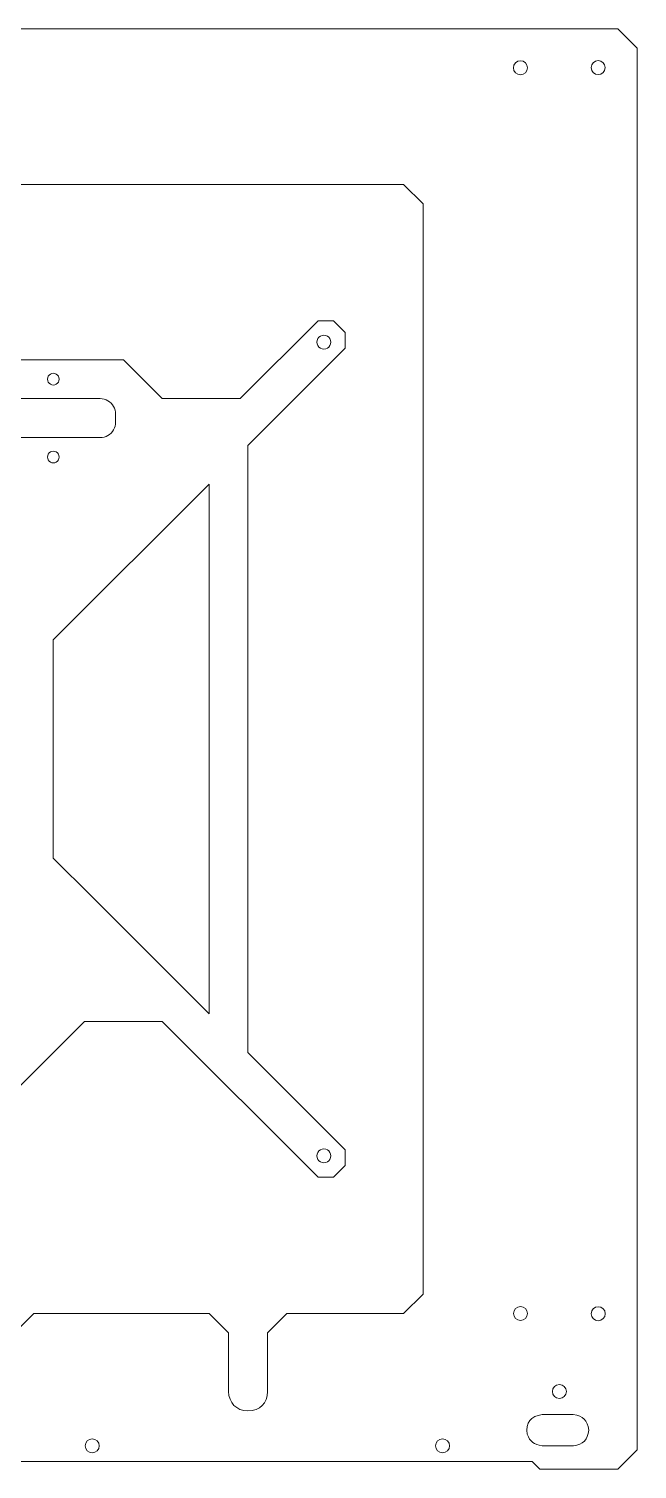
# Model space of a CAD drawing. Header units: millimetres. Extents: x -185 to 185, y -185 to 185.
# Drawn here: x 28.7 to 185, y -185 to 185 of the extents above; entities that cross this region are included whole.
import ezdxf

# ---------------------------------------------------------------- set-up
doc = ezdxf.new("R2010")
doc.units = ezdxf.units.MM
doc.header["$MEASUREMENT"] = 0
doc.layers.add('Layer 1', color=7, linetype='Continuous')

msp = doc.modelspace()

# ---------------------------------------------------------------- linework, layer by layer
at = {"layer": 'Layer 1', "color": 250, "lineweight": 20}
for points, knots in [([(180.0001, 185.0001), (180.0001, 185.0001), (185.0001, 180.0001), (185.0001, 180.0001), (185.0001, 180.0001), (185.0001, 180.0001), (185.0001, -180.0003), (185.0001, -180.0003), (185.0001, -180.0003), (185.0001, -180.0003), (180.0001, -185), (180.0001, -185), (180.0001, -185), (180.0001, -185), (160.0001, -185), (160.0001, -185), (160.0001, -185), (160.0001, -185), (158.0002, -182.9999), (158.0002, -182.9999), (158.0002, -182.9999), (158.0002, -182.9999), (-157.9998, -182.9999), (-157.9998, -182.9999), (-157.9998, -182.9999), (-157.9998, -182.9999), (-160.0002, -185), (-160.0002, -185), (-160.0002, -185), (-160.0002, -185), (-180.0002, -185), (-180.0002, -185), (-180.0002, -185), (-180.0002, -185), (-185, -180.1916), (-185, -180.1916), (-185, -180.1916), (-185, -180.1916), (-185, 180.0001), (-185, 180.0001), (-185, 180.0001), (-185, 180.0001), (-180.0002, 185.0001), (-180.0002, 185.0001), (-180.0002, 185.0001), (-180.0002, 185.0001), (180.0001, 185.0001), (180.0001, 185.0001)], [0, 0, 0, 0, 0.07692308, 0.07692308, 0.07692308, 0.07692308, 0.15384615, 0.15384615, 0.15384615, 0.15384615, 0.23076923, 0.23076923, 0.23076923, 0.23076923, 0.30769231, 0.30769231, 0.30769231, 0.30769231, 0.38461538, 0.38461538, 0.38461538, 0.38461538, 0.46153846, 0.46153846, 0.46153846, 0.46153846, 0.53846154, 0.53846154, 0.53846154, 0.53846154, 0.61538462, 0.61538462, 0.61538462, 0.61538462, 0.69230769, 0.69230769, 0.69230769, 0.69230769, 0.76923077, 0.76923077, 0.76923077, 0.76923077, 0.84615385, 0.84615385, 0.84615385, 0.84615385, 1, 1, 1, 1]), ([(155.0032, 176.7906), (155.9972, 176.7906), (156.8032, 175.9847), (156.8032, 174.9907), (156.8032, 174.9907), (156.8032, 173.9965), (155.9972, 173.1906), (155.0032, 173.1906), (155.0032, 173.1906), (154.0091, 173.1906), (153.2031, 173.9965), (153.2031, 174.9907), (153.2031, 174.9907), (153.2031, 175.9847), (154.0091, 176.7906), (155.0032, 176.7906)], [0, 0, 0, 0, 0.2, 0.2, 0.2, 0.2, 0.4, 0.4, 0.4, 0.4, 0.6, 0.6, 0.6, 0.6, 1, 1, 1, 1]), ([(174.9776, 176.8235), (175.9717, 176.8235), (176.7777, 176.0176), (176.7777, 175.0235), (176.7777, 175.0235), (176.7777, 174.0294), (175.9717, 173.2236), (174.9776, 173.2236), (174.9776, 173.2236), (173.9835, 173.2236), (173.1777, 174.0294), (173.1777, 175.0235), (173.1777, 175.0235), (173.1777, 176.0176), (173.9835, 176.8235), (174.9776, 176.8235)], [0, 0, 0, 0, 0.2, 0.2, 0.2, 0.2, 0.4, 0.4, 0.4, 0.4, 0.6, 0.6, 0.6, 0.6, 1, 1, 1, 1]), ([(-125, 145), (-125, 145), (125, 145), (125, 145), (125, 145), (125, 145), (129.9998, 140.0001), (129.9998, 140.0001), (129.9998, 140.0001), (129.9998, 140.0001), (129.9998, -140), (129.9998, -140), (129.9998, -140), (129.9998, -140), (125, -144.9999), (125, -144.9999), (125, -144.9999), (125, -144.9999), (104.9999, -144.9999), (104.9999, -144.9999), (104.9999, -144.9999), (104.9999, -144.9999), (95.0001, -144.9999), (95.0001, -144.9999), (95.0001, -144.9999), (95.0001, -144.9999), (90.0001, -149.9999), (90.0001, -149.9999), (90.0001, -149.9999), (90.0001, -149.9999), (90.0001, -151), (90.0001, -151), (90.0001, -151), (90.0001, -151), (90.0001, -165.0657), (90.0001, -165.0657), (90.0001, -165.0657), (89.9775, -168.0028), (88.0708, -170.0088), (84.9999, -170.0088), (84.9999, -170.0088), (81.9236, -170.0088), (80.138, -167.905), (79.9999, -165.0657), (79.9999, -165.0657), (79.9999, -165.0657), (79.9999, -151), (79.9999, -151), (79.9999, -151), (79.9999, -151), (79.9999, -149.9999), (79.9999, -149.9999), (79.9999, -149.9999), (79.9999, -149.9999), (75.0001, -144.9999), (75.0001, -144.9999), (75.0001, -144.9999), (75.0001, -144.9999), (30, -144.9999), (30, -144.9999), (30, -144.9999), (30, -144.9999), (5, -170), (5, -170), (5, -170), (5, -170), (-5.0002, -170), (-5.0002, -170), (-5.0002, -170), (-5.0002, -170), (-30.0001, -144.9999), (-30.0001, -144.9999), (-30.0001, -144.9999), (-30.0001, -144.9999), (-75.0001, -144.9999), (-75.0001, -144.9999), (-75.0001, -144.9999), (-75.0001, -144.9999), (-80, -149.9999), (-80, -149.9999), (-80, -149.9999), (-80, -149.9999), (-80, -151), (-80, -151), (-80, -151), (-80, -151), (-80, -165.0657), (-80, -165.0657), (-80, -165.0657), (-80.0717, -168.1018), (-81.9297, -170.0088), (-85, -170.0088), (-85, -170.0088), (-88.077, -170.0088), (-89.9277, -168.1039), (-90.0002, -165.0657), (-90.0002, -165.0657), (-90.0002, -165.0657), (-90.0002, -151), (-90.0002, -151), (-90.0002, -151), (-90.0002, -151), (-90.0002, -149.9999), (-90.0002, -149.9999), (-90.0002, -149.9999), (-90.0002, -149.9999), (-95.0002, -144.9999), (-95.0002, -144.9999), (-95.0002, -144.9999), (-95.0002, -144.9999), (-105, -144.9999), (-105, -144.9999), (-105, -144.9999), (-105, -144.9999), (-125, -144.9999), (-125, -144.9999), (-125, -144.9999), (-125, -144.9999), (-129.9999, -140), (-129.9999, -140), (-129.9999, -140), (-129.9999, -140), (-129.9999, 140.0001), (-129.9999, 140.0001), (-129.9999, 140.0001), (-129.9999, 140.0001), (-125, 145), (-125, 145)], [0, 0, 0, 0, 0.03030303, 0.03030303, 0.03030303, 0.03030303, 0.06060606, 0.06060606, 0.06060606, 0.06060606, 0.09090909, 0.09090909, 0.09090909, 0.09090909, 0.12121212, 0.12121212, 0.12121212, 0.12121212, 0.15151515, 0.15151515, 0.15151515, 0.15151515, 0.18181818, 0.18181818, 0.18181818, 0.18181818, 0.21212121, 0.21212121, 0.21212121, 0.21212121, 0.24242424, 0.24242424, 0.24242424, 0.24242424, 0.27272727, 0.27272727, 0.27272727, 0.27272727, 0.3030303, 0.3030303, 0.3030303, 0.3030303, 0.33333333, 0.33333333, 0.33333333, 0.33333333, 0.36363636, 0.36363636, 0.36363636, 0.36363636, 0.39393939, 0.39393939, 0.39393939, 0.39393939, 0.42424242, 0.42424242, 0.42424242, 0.42424242, 0.45454545, 0.45454545, 0.45454545, 0.45454545, 0.48484848, 0.48484848, 0.48484848, 0.48484848, 0.51515152, 0.51515152, 0.51515152, 0.51515152, 0.54545455, 0.54545455, 0.54545455, 0.54545455, 0.57575758, 0.57575758, 0.57575758, 0.57575758, 0.60606061, 0.60606061, 0.60606061, 0.60606061, 0.63636364, 0.63636364, 0.63636364, 0.63636364, 0.66666667, 0.66666667, 0.66666667, 0.66666667, 0.6969697, 0.6969697, 0.6969697, 0.6969697, 0.72727273, 0.72727273, 0.72727273, 0.72727273, 0.75757576, 0.75757576, 0.75757576, 0.75757576, 0.78787879, 0.78787879, 0.78787879, 0.78787879, 0.81818182, 0.81818182, 0.81818182, 0.81818182, 0.84848485, 0.84848485, 0.84848485, 0.84848485, 0.87878788, 0.87878788, 0.87878788, 0.87878788, 0.90909091, 0.90909091, 0.90909091, 0.90909091, 0.93939394, 0.93939394, 0.93939394, 0.93939394, 1, 1, 1, 1]), ([(43.0001, -70.0003), (43.0001, -70.0003), (23, -90.0003), (23, -90.0003), (23, -90.0003), (23, -90.0003), (12.9999, -100.0002), (12.9999, -100.0002), (12.9999, -100.0002), (12.9999, -100.0002), (-12.9999, -100.0002), (-12.9999, -100.0002), (-12.9999, -100.0002), (-12.9999, -100.0002), (-23.0001, -90.0003), (-23.0001, -90.0003), (-23.0001, -90.0003), (-23.0001, -90.0003), (-43.0001, -70.0003), (-43.0001, -70.0003), (-43.0001, -70.0003), (-43.0001, -70.0003), (-63.0001, -70.0003), (-63.0001, -70.0003), (-63.0001, -70.0003), (-63.0001, -70.0003), (-83.0002, -90.0003), (-83.0002, -90.0003), (-83.0002, -90.0003), (-83.0002, -90.0003), (-102.9998, -110), (-102.9998, -110), (-102.9998, -110), (-102.9998, -110), (-107, -110), (-107, -110), (-107, -110), (-107, -110), (-110, -107.0003), (-110, -107.0003), (-110, -107.0003), (-110, -107.0003), (-110, -105.0706), (-110, -105.0706), (-110, -105.0706), (-110, -105.0706), (-110, -103.0002), (-110, -103.0002), (-110, -103.0002), (-110, -103.0002), (-85, -78.0002), (-85, -78.0002), (-85, -78.0002), (-85, -78.0002), (-85, 77.9999), (-85, 77.9999), (-85, 77.9999), (-85, 77.9999), (-110, 102.9998), (-110, 102.9998), (-110, 102.9998), (-110, 102.9998), (-110, 104.9295), (-110, 104.9295), (-110, 104.9295), (-110, 104.9295), (-110, 107), (-110, 107), (-110, 107), (-110, 107), (-107, 110), (-107, 110), (-107, 110), (-107, 110), (-102.9998, 110), (-102.9998, 110), (-102.9998, 110), (-102.9998, 110), (-83.0002, 90), (-83.0002, 90), (-83.0002, 90), (-83.0002, 90), (-63.0001, 90), (-63.0001, 90), (-63.0001, 90), (-63.0001, 90), (-52.9999, 99.9998), (-52.9999, 99.9998), (-52.9999, 99.9998), (-52.9999, 99.9998), (-15.0001, 99.9998), (-15.0001, 99.9998), (-15.0001, 99.9998), (-15.0001, 99.9998), (-4.9999, 90), (-4.9999, 90), (-4.9999, 90), (-4.9999, 90), (4.9999, 90), (4.9999, 90), (4.9999, 90), (4.9999, 90), (15.0001, 99.9998), (15.0001, 99.9998), (15.0001, 99.9998), (15.0001, 99.9998), (52.9999, 99.9998), (52.9999, 99.9998), (52.9999, 99.9998), (52.9999, 99.9998), (63.0001, 90), (63.0001, 90), (63.0001, 90), (63.0001, 90), (83.0001, 90), (83.0001, 90), (83.0001, 90), (83.0001, 90), (103.0002, 110), (103.0002, 110), (103.0002, 110), (103.0002, 110), (105.0001, 110), (105.0001, 110), (105.0001, 110), (105.0001, 110), (107, 110), (107, 110), (107, 110), (107, 110), (110, 107), (110, 107), (110, 107), (110, 107), (110, 104.9997), (110, 104.9997), (110, 104.9997), (110, 104.9997), (110, 104.9295), (110, 104.9295), (110, 104.9295), (110, 104.9295), (110, 102.9998), (110, 102.9998), (110, 102.9998), (110, 102.9998), (85, 77.9999), (85, 77.9999), (85, 77.9999), (85, 77.9999), (85, -78.0002), (85, -78.0002), (85, -78.0002), (85, -78.0002), (86.9999, -80.0001), (86.9999, -80.0001), (86.9999, -80.0001), (86.9999, -80.0001), (110, -103.0002), (110, -103.0002), (110, -103.0002), (110, -103.0002), (110, -107.0003), (110, -107.0003), (110, -107.0003), (110, -107.0003), (107, -110), (107, -110), (107, -110), (107, -110), (105.9998, -110), (105.9998, -110), (105.9998, -110), (105.9998, -110), (103.0002, -110), (103.0002, -110), (103.0002, -110), (103.0002, -110), (63.0001, -70.0003), (63.0001, -70.0003), (63.0001, -70.0003), (63.0001, -70.0003), (43.0001, -70.0003), (43.0001, -70.0003)], [0, 0, 0, 0, 0.0212766, 0.0212766, 0.0212766, 0.0212766, 0.04255319, 0.04255319, 0.04255319, 0.04255319, 0.06382979, 0.06382979, 0.06382979, 0.06382979, 0.08510638, 0.08510638, 0.08510638, 0.08510638, 0.10638298, 0.10638298, 0.10638298, 0.10638298, 0.12765957, 0.12765957, 0.12765957, 0.12765957, 0.14893617, 0.14893617, 0.14893617, 0.14893617, 0.17021277, 0.17021277, 0.17021277, 0.17021277, 0.19148936, 0.19148936, 0.19148936, 0.19148936, 0.21276596, 0.21276596, 0.21276596, 0.21276596, 0.23404255, 0.23404255, 0.23404255, 0.23404255, 0.25531915, 0.25531915, 0.25531915, 0.25531915, 0.27659574, 0.27659574, 0.27659574, 0.27659574, 0.29787234, 0.29787234, 0.29787234, 0.29787234, 0.31914894, 0.31914894, 0.31914894, 0.31914894, 0.34042553, 0.34042553, 0.34042553, 0.34042553, 0.36170213, 0.36170213, 0.36170213, 0.36170213, 0.38297872, 0.38297872, 0.38297872, 0.38297872, 0.40425532, 0.40425532, 0.40425532, 0.40425532, 0.42553191, 0.42553191, 0.42553191, 0.42553191, 0.44680851, 0.44680851, 0.44680851, 0.44680851, 0.46808511, 0.46808511, 0.46808511, 0.46808511, 0.4893617, 0.4893617, 0.4893617, 0.4893617, 0.5106383, 0.5106383, 0.5106383, 0.5106383, 0.53191489, 0.53191489, 0.53191489, 0.53191489, 0.55319149, 0.55319149, 0.55319149, 0.55319149, 0.57446809, 0.57446809, 0.57446809, 0.57446809, 0.59574468, 0.59574468, 0.59574468, 0.59574468, 0.61702128, 0.61702128, 0.61702128, 0.61702128, 0.63829787, 0.63829787, 0.63829787, 0.63829787, 0.65957447, 0.65957447, 0.65957447, 0.65957447, 0.68085106, 0.68085106, 0.68085106, 0.68085106, 0.70212766, 0.70212766, 0.70212766, 0.70212766, 0.72340426, 0.72340426, 0.72340426, 0.72340426, 0.74468085, 0.74468085, 0.74468085, 0.74468085, 0.76595745, 0.76595745, 0.76595745, 0.76595745, 0.78723404, 0.78723404, 0.78723404, 0.78723404, 0.80851064, 0.80851064, 0.80851064, 0.80851064, 0.82978723, 0.82978723, 0.82978723, 0.82978723, 0.85106383, 0.85106383, 0.85106383, 0.85106383, 0.87234043, 0.87234043, 0.87234043, 0.87234043, 0.89361702, 0.89361702, 0.89361702, 0.89361702, 0.91489362, 0.91489362, 0.91489362, 0.91489362, 0.93617021, 0.93617021, 0.93617021, 0.93617021, 0.95744681, 0.95744681, 0.95744681, 0.95744681, 1, 1, 1, 1]), ([(105.7832, 103.2376), (105.7832, 103.2376), (105.4103, 102.9515), (105.4103, 102.9515), (105.4103, 102.9515), (105.4103, 102.9515), (104.9764, 102.7716), (104.9764, 102.7716), (104.9764, 102.7716), (104.9764, 102.7716), (104.5104, 102.7102), (104.5104, 102.7102), (104.5104, 102.7102), (104.5104, 102.7102), (104.0444, 102.7716), (104.0444, 102.7716), (104.0444, 102.7716), (104.0444, 102.7716), (103.6105, 102.9515), (103.6105, 102.9515), (103.6105, 102.9515), (103.6105, 102.9515), (103.2376, 103.2376), (103.2376, 103.2376), (103.2376, 103.2376), (103.2376, 103.2376), (102.9515, 103.6101), (102.9515, 103.6101), (102.9515, 103.6101), (102.9515, 103.6101), (102.7716, 104.0444), (102.7716, 104.0444), (102.7716, 104.0444), (102.7716, 104.0444), (102.7105, 104.5101), (102.7105, 104.5101), (102.7105, 104.5101), (102.7105, 104.5101), (102.7716, 104.9761), (102.7716, 104.9761), (102.7716, 104.9761), (102.7716, 104.9761), (102.9515, 105.4104), (102.9515, 105.4104), (102.9515, 105.4104), (102.9515, 105.4104), (103.2376, 105.7829), (103.2376, 105.7829), (103.2376, 105.7829), (103.2376, 105.7829), (103.6105, 106.069), (103.6105, 106.069), (103.6105, 106.069), (103.6105, 106.069), (104.0444, 106.2489), (104.0444, 106.2489), (104.0444, 106.2489), (104.0444, 106.2489), (104.5104, 106.3103), (104.5104, 106.3103), (104.5104, 106.3103), (104.5104, 106.3103), (104.9764, 106.2489), (104.9764, 106.2489), (104.9764, 106.2489), (104.9764, 106.2489), (105.2107, 106.1519), (105.2107, 106.1519), (105.2107, 106.1519), (105.2107, 106.1519), (105.4103, 106.069), (105.4103, 106.069), (105.4103, 106.069), (105.4103, 106.069), (105.7832, 105.7829), (105.7832, 105.7829), (105.7832, 105.7829), (105.7832, 105.7829), (106.0693, 105.4104), (106.0693, 105.4104), (106.0693, 105.4104), (106.0693, 105.4104), (106.2489, 104.9761), (106.2489, 104.9761), (106.2489, 104.9761), (106.2489, 104.9761), (106.25, 104.9295), (106.25, 104.9295), (106.25, 104.9295), (106.25, 104.9295), (106.3103, 104.5101), (106.3103, 104.5101), (106.3103, 104.5101), (106.3103, 104.5101), (106.2489, 104.0444), (106.2489, 104.0444), (106.2489, 104.0444), (106.2489, 104.0444), (106.0693, 103.6101), (106.0693, 103.6101), (106.0693, 103.6101), (106.0693, 103.6101), (105.7832, 103.2376), (105.7832, 103.2376)], [0, 0, 0, 0, 0.03703704, 0.03703704, 0.03703704, 0.03703704, 0.07407407, 0.07407407, 0.07407407, 0.07407407, 0.11111111, 0.11111111, 0.11111111, 0.11111111, 0.14814815, 0.14814815, 0.14814815, 0.14814815, 0.18518519, 0.18518519, 0.18518519, 0.18518519, 0.22222222, 0.22222222, 0.22222222, 0.22222222, 0.25925926, 0.25925926, 0.25925926, 0.25925926, 0.2962963, 0.2962963, 0.2962963, 0.2962963, 0.33333333, 0.33333333, 0.33333333, 0.33333333, 0.37037037, 0.37037037, 0.37037037, 0.37037037, 0.40740741, 0.40740741, 0.40740741, 0.40740741, 0.44444444, 0.44444444, 0.44444444, 0.44444444, 0.48148148, 0.48148148, 0.48148148, 0.48148148, 0.51851852, 0.51851852, 0.51851852, 0.51851852, 0.55555556, 0.55555556, 0.55555556, 0.55555556, 0.59259259, 0.59259259, 0.59259259, 0.59259259, 0.62962963, 0.62962963, 0.62962963, 0.62962963, 0.66666667, 0.66666667, 0.66666667, 0.66666667, 0.7037037, 0.7037037, 0.7037037, 0.7037037, 0.74074074, 0.74074074, 0.74074074, 0.74074074, 0.77777778, 0.77777778, 0.77777778, 0.77777778, 0.81481481, 0.81481481, 0.81481481, 0.81481481, 0.85185185, 0.85185185, 0.85185185, 0.85185185, 0.88888889, 0.88888889, 0.88888889, 0.88888889, 0.92592593, 0.92592593, 0.92592593, 0.92592593, 1, 1, 1, 1]), ([(36.0606, 93.9391), (36.0606, 93.9391), (35.7501, 93.701), (35.7501, 93.701), (35.7501, 93.701), (35.7501, 93.701), (35.3882, 93.551), (35.3882, 93.551), (35.3882, 93.551), (35.3882, 93.551), (35.0001, 93.4999), (35.0001, 93.4999), (35.0001, 93.4999), (35.0001, 93.4999), (34.6117, 93.551), (34.6117, 93.551), (34.6117, 93.551), (34.6117, 93.551), (34.2501, 93.701), (34.2501, 93.701), (34.2501, 93.701), (34.2501, 93.701), (33.9393, 93.9391), (33.9393, 93.9391), (33.9393, 93.9391), (33.9393, 93.9391), (33.7009, 94.2499), (33.7009, 94.2499), (33.7009, 94.2499), (33.7009, 94.2499), (33.5513, 94.6115), (33.5513, 94.6115), (33.5513, 94.6115), (33.5513, 94.6115), (33.5001, 94.9999), (33.5001, 94.9999), (33.5001, 94.9999), (33.5001, 94.9999), (33.5513, 95.3879), (33.5513, 95.3879), (33.5513, 95.3879), (33.5513, 95.3879), (33.7009, 95.7499), (33.7009, 95.7499), (33.7009, 95.7499), (33.7009, 95.7499), (33.9393, 96.0603), (33.9393, 96.0603), (33.9393, 96.0603), (33.9393, 96.0603), (34.2501, 96.2988), (34.2501, 96.2988), (34.2501, 96.2988), (34.2501, 96.2988), (34.6117, 96.4487), (34.6117, 96.4487), (34.6117, 96.4487), (34.6117, 96.4487), (35.0001, 96.4999), (35.0001, 96.4999), (35.0001, 96.4999), (35.0001, 96.4999), (35.3882, 96.4487), (35.3882, 96.4487), (35.3882, 96.4487), (35.3882, 96.4487), (35.7501, 96.2988), (35.7501, 96.2988), (35.7501, 96.2988), (35.7501, 96.2988), (36.0606, 96.0603), (36.0606, 96.0603), (36.0606, 96.0603), (36.0606, 96.0603), (36.2991, 95.7499), (36.2991, 95.7499), (36.2991, 95.7499), (36.2991, 95.7499), (36.449, 95.3879), (36.449, 95.3879), (36.449, 95.3879), (36.449, 95.3879), (36.5001, 94.9999), (36.5001, 94.9999), (36.5001, 94.9999), (36.5001, 94.9999), (36.449, 94.6115), (36.449, 94.6115), (36.449, 94.6115), (36.449, 94.6115), (36.2991, 94.2499), (36.2991, 94.2499), (36.2991, 94.2499), (36.2991, 94.2499), (36.0606, 93.9391), (36.0606, 93.9391)], [0, 0, 0, 0, 0.04, 0.04, 0.04, 0.04, 0.08, 0.08, 0.08, 0.08, 0.12, 0.12, 0.12, 0.12, 0.16, 0.16, 0.16, 0.16, 0.2, 0.2, 0.2, 0.2, 0.24, 0.24, 0.24, 0.24, 0.28, 0.28, 0.28, 0.28, 0.32, 0.32, 0.32, 0.32, 0.36, 0.36, 0.36, 0.36, 0.4, 0.4, 0.4, 0.4, 0.44, 0.44, 0.44, 0.44, 0.48, 0.48, 0.48, 0.48, 0.52, 0.52, 0.52, 0.52, 0.56, 0.56, 0.56, 0.56, 0.6, 0.6, 0.6, 0.6, 0.64, 0.64, 0.64, 0.64, 0.68, 0.68, 0.68, 0.68, 0.72, 0.72, 0.72, 0.72, 0.76, 0.76, 0.76, 0.76, 0.8, 0.8, 0.8, 0.8, 0.84, 0.84, 0.84, 0.84, 0.88, 0.88, 0.88, 0.88, 0.92, 0.92, 0.92, 0.92, 1, 1, 1, 1]), ([(22.9718, 80.1363), (22.9718, 80.1363), (22.4762, 80.3042), (22.4762, 80.3042), (22.4762, 80.3042), (22.4762, 80.3042), (22.007, 80.5356), (22.007, 80.5356), (22.007, 80.5356), (22.007, 80.5356), (21.572, 80.8263), (21.572, 80.8263), (21.572, 80.8263), (21.572, 80.8263), (21.1787, 81.1713), (21.1787, 81.1713), (21.1787, 81.1713), (21.1787, 81.1713), (20.8336, 81.5647), (20.8336, 81.5647), (20.8336, 81.5647), (20.8336, 81.5647), (20.543, 82), (20.543, 82), (20.543, 82), (20.543, 82), (20.3115, 82.4692), (20.3115, 82.4692), (20.3115, 82.4692), (20.3115, 82.4692), (20.1433, 82.9645), (20.1433, 82.9645), (20.1433, 82.9645), (20.1433, 82.9645), (20.0413, 83.4778), (20.0413, 83.4778), (20.0413, 83.4778), (20.0413, 83.4778), (20.0071, 83.9999), (20.0071, 83.9999), (20.0071, 83.9999), (20.0071, 83.9999), (20.0071, 85.9998), (20.0071, 85.9998), (20.0071, 85.9998), (20.0071, 85.9998), (20.0413, 86.5219), (20.0413, 86.5219), (20.0413, 86.5219), (20.0413, 86.5219), (20.1433, 87.0352), (20.1433, 87.0352), (20.1433, 87.0352), (20.1433, 87.0352), (20.3115, 87.5305), (20.3115, 87.5305), (20.3115, 87.5305), (20.3115, 87.5305), (20.543, 87.9997), (20.543, 87.9997), (20.543, 87.9997), (20.543, 87.9997), (20.8336, 88.435), (20.8336, 88.435), (20.8336, 88.435), (20.8336, 88.435), (21.1787, 88.8284), (21.1787, 88.8284), (21.1787, 88.8284), (21.1787, 88.8284), (21.572, 89.1734), (21.572, 89.1734), (21.572, 89.1734), (21.572, 89.1734), (22.007, 89.4641), (22.007, 89.4641), (22.007, 89.4641), (22.007, 89.4641), (22.4762, 89.6955), (22.4762, 89.6955), (22.4762, 89.6955), (22.4762, 89.6955), (22.9718, 89.8634), (22.9718, 89.8634), (22.9718, 89.8634), (22.9718, 89.8634), (23.4848, 89.9657), (23.4848, 89.9657), (23.4848, 89.9657), (23.4848, 89.9657), (24.0069, 90), (24.0069, 90), (24.0069, 90), (24.0069, 90), (47.0069, 90), (47.0069, 90), (47.0069, 90), (47.0069, 90), (47.529, 89.9657), (47.529, 89.9657), (47.529, 89.9657), (47.529, 89.9657), (48.0423, 89.8634), (48.0423, 89.8634), (48.0423, 89.8634), (48.0423, 89.8634), (48.5376, 89.6955), (48.5376, 89.6955), (48.5376, 89.6955), (48.5376, 89.6955), (49.0072, 89.4641), (49.0072, 89.4641), (49.0072, 89.4641), (49.0072, 89.4641), (49.4422, 89.1734), (49.4422, 89.1734), (49.4422, 89.1734), (49.4422, 89.1734), (49.8355, 88.8284), (49.8355, 88.8284), (49.8355, 88.8284), (49.8355, 88.8284), (50.1805, 88.435), (50.1805, 88.435), (50.1805, 88.435), (50.1805, 88.435), (50.4712, 87.9997), (50.4712, 87.9997), (50.4712, 87.9997), (50.4712, 87.9997), (50.7026, 87.5305), (50.7026, 87.5305), (50.7026, 87.5305), (50.7026, 87.5305), (50.8709, 87.0352), (50.8709, 87.0352), (50.8709, 87.0352), (50.8709, 87.0352), (50.9729, 86.5219), (50.9729, 86.5219), (50.9729, 86.5219), (50.9729, 86.5219), (51.0071, 85.9998), (51.0071, 85.9998), (51.0071, 85.9998), (51.0071, 85.9998), (51.0071, 83.9999), (51.0071, 83.9999), (51.0071, 83.9999), (51.0071, 83.9999), (50.9729, 83.4778), (50.9729, 83.4778), (50.9729, 83.4778), (50.9729, 83.4778), (50.8709, 82.9645), (50.8709, 82.9645), (50.8709, 82.9645), (50.8709, 82.9645), (50.7026, 82.4692), (50.7026, 82.4692), (50.7026, 82.4692), (50.7026, 82.4692), (50.4712, 82), (50.4712, 82), (50.4712, 82), (50.4712, 82), (50.1805, 81.5647), (50.1805, 81.5647), (50.1805, 81.5647), (50.1805, 81.5647), (49.8355, 81.1713), (49.8355, 81.1713), (49.8355, 81.1713), (49.8355, 81.1713), (49.4422, 80.8263), (49.4422, 80.8263), (49.4422, 80.8263), (49.4422, 80.8263), (49.0072, 80.5356), (49.0072, 80.5356), (49.0072, 80.5356), (49.0072, 80.5356), (48.5376, 80.3042), (48.5376, 80.3042), (48.5376, 80.3042), (48.5376, 80.3042), (48.0423, 80.1363), (48.0423, 80.1363), (48.0423, 80.1363), (48.0423, 80.1363), (47.529, 80.034), (47.529, 80.034), (47.529, 80.034), (47.529, 80.034), (47.0069, 79.9998), (47.0069, 79.9998), (47.0069, 79.9998), (47.0069, 79.9998), (24.0069, 79.9998), (24.0069, 79.9998), (24.0069, 79.9998), (24.0069, 79.9998), (23.4848, 80.034), (23.4848, 80.034), (23.4848, 80.034), (23.4848, 80.034), (22.9718, 80.1363), (22.9718, 80.1363)], [0, 0, 0, 0, 0.01886792, 0.01886792, 0.01886792, 0.01886792, 0.03773585, 0.03773585, 0.03773585, 0.03773585, 0.05660377, 0.05660377, 0.05660377, 0.05660377, 0.0754717, 0.0754717, 0.0754717, 0.0754717, 0.09433962, 0.09433962, 0.09433962, 0.09433962, 0.11320755, 0.11320755, 0.11320755, 0.11320755, 0.13207547, 0.13207547, 0.13207547, 0.13207547, 0.1509434, 0.1509434, 0.1509434, 0.1509434, 0.16981132, 0.16981132, 0.16981132, 0.16981132, 0.18867925, 0.18867925, 0.18867925, 0.18867925, 0.20754717, 0.20754717, 0.20754717, 0.20754717, 0.22641509, 0.22641509, 0.22641509, 0.22641509, 0.24528302, 0.24528302, 0.24528302, 0.24528302, 0.26415094, 0.26415094, 0.26415094, 0.26415094, 0.28301887, 0.28301887, 0.28301887, 0.28301887, 0.30188679, 0.30188679, 0.30188679, 0.30188679, 0.32075472, 0.32075472, 0.32075472, 0.32075472, 0.33962264, 0.33962264, 0.33962264, 0.33962264, 0.35849057, 0.35849057, 0.35849057, 0.35849057, 0.37735849, 0.37735849, 0.37735849, 0.37735849, 0.39622642, 0.39622642, 0.39622642, 0.39622642, 0.41509434, 0.41509434, 0.41509434, 0.41509434, 0.43396226, 0.43396226, 0.43396226, 0.43396226, 0.45283019, 0.45283019, 0.45283019, 0.45283019, 0.47169811, 0.47169811, 0.47169811, 0.47169811, 0.49056604, 0.49056604, 0.49056604, 0.49056604, 0.50943396, 0.50943396, 0.50943396, 0.50943396, 0.52830189, 0.52830189, 0.52830189, 0.52830189, 0.54716981, 0.54716981, 0.54716981, 0.54716981, 0.56603774, 0.56603774, 0.56603774, 0.56603774, 0.58490566, 0.58490566, 0.58490566, 0.58490566, 0.60377358, 0.60377358, 0.60377358, 0.60377358, 0.62264151, 0.62264151, 0.62264151, 0.62264151, 0.64150943, 0.64150943, 0.64150943, 0.64150943, 0.66037736, 0.66037736, 0.66037736, 0.66037736, 0.67924528, 0.67924528, 0.67924528, 0.67924528, 0.69811321, 0.69811321, 0.69811321, 0.69811321, 0.71698113, 0.71698113, 0.71698113, 0.71698113, 0.73584906, 0.73584906, 0.73584906, 0.73584906, 0.75471698, 0.75471698, 0.75471698, 0.75471698, 0.77358491, 0.77358491, 0.77358491, 0.77358491, 0.79245283, 0.79245283, 0.79245283, 0.79245283, 0.81132075, 0.81132075, 0.81132075, 0.81132075, 0.83018868, 0.83018868, 0.83018868, 0.83018868, 0.8490566, 0.8490566, 0.8490566, 0.8490566, 0.86792453, 0.86792453, 0.86792453, 0.86792453, 0.88679245, 0.88679245, 0.88679245, 0.88679245, 0.90566038, 0.90566038, 0.90566038, 0.90566038, 0.9245283, 0.9245283, 0.9245283, 0.9245283, 0.94339623, 0.94339623, 0.94339623, 0.94339623, 0.96226415, 0.96226415, 0.96226415, 0.96226415, 1, 1, 1, 1]), ([(36.2991, 74.2498), (36.2991, 74.2498), (36.0606, 73.939), (36.0606, 73.939), (36.0606, 73.939), (36.0606, 73.939), (35.7501, 73.7009), (35.7501, 73.7009), (35.7501, 73.7009), (35.7501, 73.7009), (35.3882, 73.551), (35.3882, 73.551), (35.3882, 73.551), (35.3882, 73.551), (35.0001, 73.4998), (35.0001, 73.4998), (35.0001, 73.4998), (35.0001, 73.4998), (34.6117, 73.551), (34.6117, 73.551), (34.6117, 73.551), (34.6117, 73.551), (34.2501, 73.7009), (34.2501, 73.7009), (34.2501, 73.7009), (34.2501, 73.7009), (33.9393, 73.939), (33.9393, 73.939), (33.9393, 73.939), (33.9393, 73.939), (33.7009, 74.2498), (33.7009, 74.2498), (33.7009, 74.2498), (33.7009, 74.2498), (33.5513, 74.6114), (33.5513, 74.6114), (33.5513, 74.6114), (33.5513, 74.6114), (33.5001, 74.9999), (33.5001, 74.9999), (33.5001, 74.9999), (33.5001, 74.9999), (33.5513, 75.3879), (33.5513, 75.3879), (33.5513, 75.3879), (33.5513, 75.3879), (33.7009, 75.7499), (33.7009, 75.7499), (33.7009, 75.7499), (33.7009, 75.7499), (33.9393, 76.0607), (33.9393, 76.0607), (33.9393, 76.0607), (33.9393, 76.0607), (34.2501, 76.2988), (34.2501, 76.2988), (34.2501, 76.2988), (34.2501, 76.2988), (34.6117, 76.4487), (34.6117, 76.4487), (34.6117, 76.4487), (34.6117, 76.4487), (35.0001, 76.4999), (35.0001, 76.4999), (35.0001, 76.4999), (35.0001, 76.4999), (35.3882, 76.4487), (35.3882, 76.4487), (35.3882, 76.4487), (35.3882, 76.4487), (35.7501, 76.2988), (35.7501, 76.2988), (35.7501, 76.2988), (35.7501, 76.2988), (36.0606, 76.0607), (36.0606, 76.0607), (36.0606, 76.0607), (36.0606, 76.0607), (36.2991, 75.7499), (36.2991, 75.7499), (36.2991, 75.7499), (36.2991, 75.7499), (36.449, 75.3879), (36.449, 75.3879), (36.449, 75.3879), (36.449, 75.3879), (36.5001, 74.9999), (36.5001, 74.9999), (36.5001, 74.9999), (36.5001, 74.9999), (36.449, 74.6114), (36.449, 74.6114), (36.449, 74.6114), (36.449, 74.6114), (36.2991, 74.2498), (36.2991, 74.2498)], [0, 0, 0, 0, 0.04, 0.04, 0.04, 0.04, 0.08, 0.08, 0.08, 0.08, 0.12, 0.12, 0.12, 0.12, 0.16, 0.16, 0.16, 0.16, 0.2, 0.2, 0.2, 0.2, 0.24, 0.24, 0.24, 0.24, 0.28, 0.28, 0.28, 0.28, 0.32, 0.32, 0.32, 0.32, 0.36, 0.36, 0.36, 0.36, 0.4, 0.4, 0.4, 0.4, 0.44, 0.44, 0.44, 0.44, 0.48, 0.48, 0.48, 0.48, 0.52, 0.52, 0.52, 0.52, 0.56, 0.56, 0.56, 0.56, 0.6, 0.6, 0.6, 0.6, 0.64, 0.64, 0.64, 0.64, 0.68, 0.68, 0.68, 0.68, 0.72, 0.72, 0.72, 0.72, 0.76, 0.76, 0.76, 0.76, 0.8, 0.8, 0.8, 0.8, 0.84, 0.84, 0.84, 0.84, 0.88, 0.88, 0.88, 0.88, 0.92, 0.92, 0.92, 0.92, 1, 1, 1, 1]), ([(74.9998, 67.9997), (74.9998, 67.9997), (74.9998, -68), (74.9998, -68), (74.9998, -68), (74.9998, -68), (46.9999, -40.0001), (46.9999, -40.0001), (46.9999, -40.0001), (46.9999, -40.0001), (45, -38.0002), (45, -38.0002), (45, -38.0002), (45, -38.0002), (35.0001, -28.0003), (35.0001, -28.0003), (35.0001, -28.0003), (35.0001, -28.0003), (35.0001, 28), (35.0001, 28), (35.0001, 28), (35.0001, 28), (74.9998, 67.9997), (74.9998, 67.9997)], [0, 0, 0, 0, 0.14285714, 0.14285714, 0.14285714, 0.14285714, 0.28571429, 0.28571429, 0.28571429, 0.28571429, 0.42857143, 0.42857143, 0.42857143, 0.42857143, 0.57142857, 0.57142857, 0.57142857, 0.57142857, 0.71428571, 0.71428571, 0.71428571, 0.71428571, 1, 1, 1, 1]), ([(106.2489, -104.9764), (106.2489, -104.9764), (106.0693, -105.4107), (106.0693, -105.4107), (106.0693, -105.4107), (106.0693, -105.4107), (105.7832, -105.7832), (105.7832, -105.7832), (105.7832, -105.7832), (105.7832, -105.7832), (105.4103, -106.0693), (105.4103, -106.0693), (105.4103, -106.0693), (105.4103, -106.0693), (104.9764, -106.2493), (104.9764, -106.2493), (104.9764, -106.2493), (104.9764, -106.2493), (104.5104, -106.3106), (104.5104, -106.3106), (104.5104, -106.3106), (104.5104, -106.3106), (104.0444, -106.2493), (104.0444, -106.2493), (104.0444, -106.2493), (104.0444, -106.2493), (103.6105, -106.0693), (103.6105, -106.0693), (103.6105, -106.0693), (103.6105, -106.0693), (103.2376, -105.7832), (103.2376, -105.7832), (103.2376, -105.7832), (103.2376, -105.7832), (102.9515, -105.4107), (102.9515, -105.4107), (102.9515, -105.4107), (102.9515, -105.4107), (102.7716, -104.9764), (102.7716, -104.9764), (102.7716, -104.9764), (102.7716, -104.9764), (102.7105, -104.5104), (102.7105, -104.5104), (102.7105, -104.5104), (102.7105, -104.5104), (102.7716, -104.0447), (102.7716, -104.0447), (102.7716, -104.0447), (102.7716, -104.0447), (102.9515, -103.6105), (102.9515, -103.6105), (102.9515, -103.6105), (102.9515, -103.6105), (103.2376, -103.2376), (103.2376, -103.2376), (103.2376, -103.2376), (103.2376, -103.2376), (103.6105, -102.9518), (103.6105, -102.9518), (103.6105, -102.9518), (103.6105, -102.9518), (104.0444, -102.7719), (104.0444, -102.7719), (104.0444, -102.7719), (104.0444, -102.7719), (104.5104, -102.7105), (104.5104, -102.7105), (104.5104, -102.7105), (104.5104, -102.7105), (104.9764, -102.7719), (104.9764, -102.7719), (104.9764, -102.7719), (104.9764, -102.7719), (105.4103, -102.9518), (105.4103, -102.9518), (105.4103, -102.9518), (105.4103, -102.9518), (105.7832, -103.2376), (105.7832, -103.2376), (105.7832, -103.2376), (105.7832, -103.2376), (106.0693, -103.6105), (106.0693, -103.6105), (106.0693, -103.6105), (106.0693, -103.6105), (106.2489, -104.0447), (106.2489, -104.0447), (106.2489, -104.0447), (106.2489, -104.0447), (106.3103, -104.5104), (106.3103, -104.5104), (106.3103, -104.5104), (106.3103, -104.5104), (106.2489, -104.9764), (106.2489, -104.9764)], [0, 0, 0, 0, 0.04, 0.04, 0.04, 0.04, 0.08, 0.08, 0.08, 0.08, 0.12, 0.12, 0.12, 0.12, 0.16, 0.16, 0.16, 0.16, 0.2, 0.2, 0.2, 0.2, 0.24, 0.24, 0.24, 0.24, 0.28, 0.28, 0.28, 0.28, 0.32, 0.32, 0.32, 0.32, 0.36, 0.36, 0.36, 0.36, 0.4, 0.4, 0.4, 0.4, 0.44, 0.44, 0.44, 0.44, 0.48, 0.48, 0.48, 0.48, 0.52, 0.52, 0.52, 0.52, 0.56, 0.56, 0.56, 0.56, 0.6, 0.6, 0.6, 0.6, 0.64, 0.64, 0.64, 0.64, 0.68, 0.68, 0.68, 0.68, 0.72, 0.72, 0.72, 0.72, 0.76, 0.76, 0.76, 0.76, 0.8, 0.8, 0.8, 0.8, 0.84, 0.84, 0.84, 0.84, 0.88, 0.88, 0.88, 0.88, 0.92, 0.92, 0.92, 0.92, 1, 1, 1, 1]), ([(155.0143, -143.2089), (156.0084, -143.2089), (156.8142, -144.0149), (156.8142, -145.0089), (156.8142, -145.0089), (156.8142, -146.0031), (156.0084, -146.809), (155.0143, -146.809), (155.0143, -146.809), (154.0201, -146.809), (153.2142, -146.0031), (153.2142, -145.0089), (153.2142, -145.0089), (153.2142, -144.0149), (154.0201, -143.2089), (155.0143, -143.2089)], [0, 0, 0, 0, 0.2, 0.2, 0.2, 0.2, 0.4, 0.4, 0.4, 0.4, 0.6, 0.6, 0.6, 0.6, 1, 1, 1, 1]), ([(174.993, -143.2538), (175.987, -143.2538), (176.793, -144.0597), (176.793, -145.0537), (176.793, -145.0537), (176.793, -146.0479), (175.987, -146.8539), (174.993, -146.8539), (174.993, -146.8539), (173.9989, -146.8539), (173.1929, -146.0479), (173.1929, -145.0537), (173.1929, -145.0537), (173.1929, -144.0597), (173.9989, -143.2538), (174.993, -143.2538)], [0, 0, 0, 0, 0.2, 0.2, 0.2, 0.2, 0.4, 0.4, 0.4, 0.4, 0.6, 0.6, 0.6, 0.6, 1, 1, 1, 1]), ([(165.0037, -163.2326), (165.9978, -163.2326), (166.8036, -164.0384), (166.8036, -165.0326), (166.8036, -165.0326), (166.8036, -166.0267), (165.9978, -166.8326), (165.0037, -166.8326), (165.0037, -166.8326), (164.0096, -166.8326), (163.2036, -166.0267), (163.2036, -165.0326), (163.2036, -165.0326), (163.2036, -164.0384), (164.0096, -163.2326), (165.0037, -163.2326)], [0, 0, 0, 0, 0.2, 0.2, 0.2, 0.2, 0.4, 0.4, 0.4, 0.4, 0.6, 0.6, 0.6, 0.6, 1, 1, 1, 1]), ([(160.581, -170.9629), (160.581, -170.9629), (168.577, -170.9629), (168.577, -170.9629), (168.577, -170.9629), (171.1186, -171.2984), (172.2421, -172.4214), (172.5772, -174.9632), (172.5772, -174.9632), (172.2482, -177.4579), (171.1489, -178.6101), (168.644, -178.9632), (168.644, -178.9632), (168.644, -178.9632), (160.581, -178.9632), (160.581, -178.9632), (160.581, -178.9632), (158.4131, -178.6773), (157.5544, -178.0186), (156.7173, -175.9986), (156.7173, -175.9986), (156.3315, -173.0655), (157.6481, -171.35), (160.581, -170.9629)], [0, 0, 0, 0, 0.14285714, 0.14285714, 0.14285714, 0.14285714, 0.28571429, 0.28571429, 0.28571429, 0.28571429, 0.42857143, 0.42857143, 0.42857143, 0.42857143, 0.57142857, 0.57142857, 0.57142857, 0.57142857, 0.71428571, 0.71428571, 0.71428571, 0.71428571, 1, 1, 1, 1]), ([(44.9999, -177.2), (45.994, -177.2), (46.7999, -178.0059), (46.7999, -179), (46.7999, -179), (46.7999, -179.994), (45.994, -180.7999), (44.9999, -180.7999), (44.9999, -180.7999), (44.0059, -180.7999), (43.1999, -179.994), (43.1999, -179), (43.1999, -179), (43.1999, -178.0059), (44.0059, -177.2), (44.9999, -177.2)], [0, 0, 0, 0, 0.2, 0.2, 0.2, 0.2, 0.4, 0.4, 0.4, 0.4, 0.6, 0.6, 0.6, 0.6, 1, 1, 1, 1]), ([(134.9999, -177.2), (135.994, -177.2), (136.8, -178.0059), (136.8, -179), (136.8, -179), (136.8, -179.994), (135.994, -180.7999), (134.9999, -180.7999), (134.9999, -180.7999), (134.0059, -180.7999), (133.2, -179.994), (133.2, -179), (133.2, -179), (133.2, -178.0059), (134.0059, -177.2), (134.9999, -177.2)], [0, 0, 0, 0, 0.2, 0.2, 0.2, 0.2, 0.4, 0.4, 0.4, 0.4, 0.6, 0.6, 0.6, 0.6, 1, 1, 1, 1])]:
    msp.add_open_spline(points, degree=3, knots=knots, dxfattribs=at)

doc.saveas('drawing.dxf')
